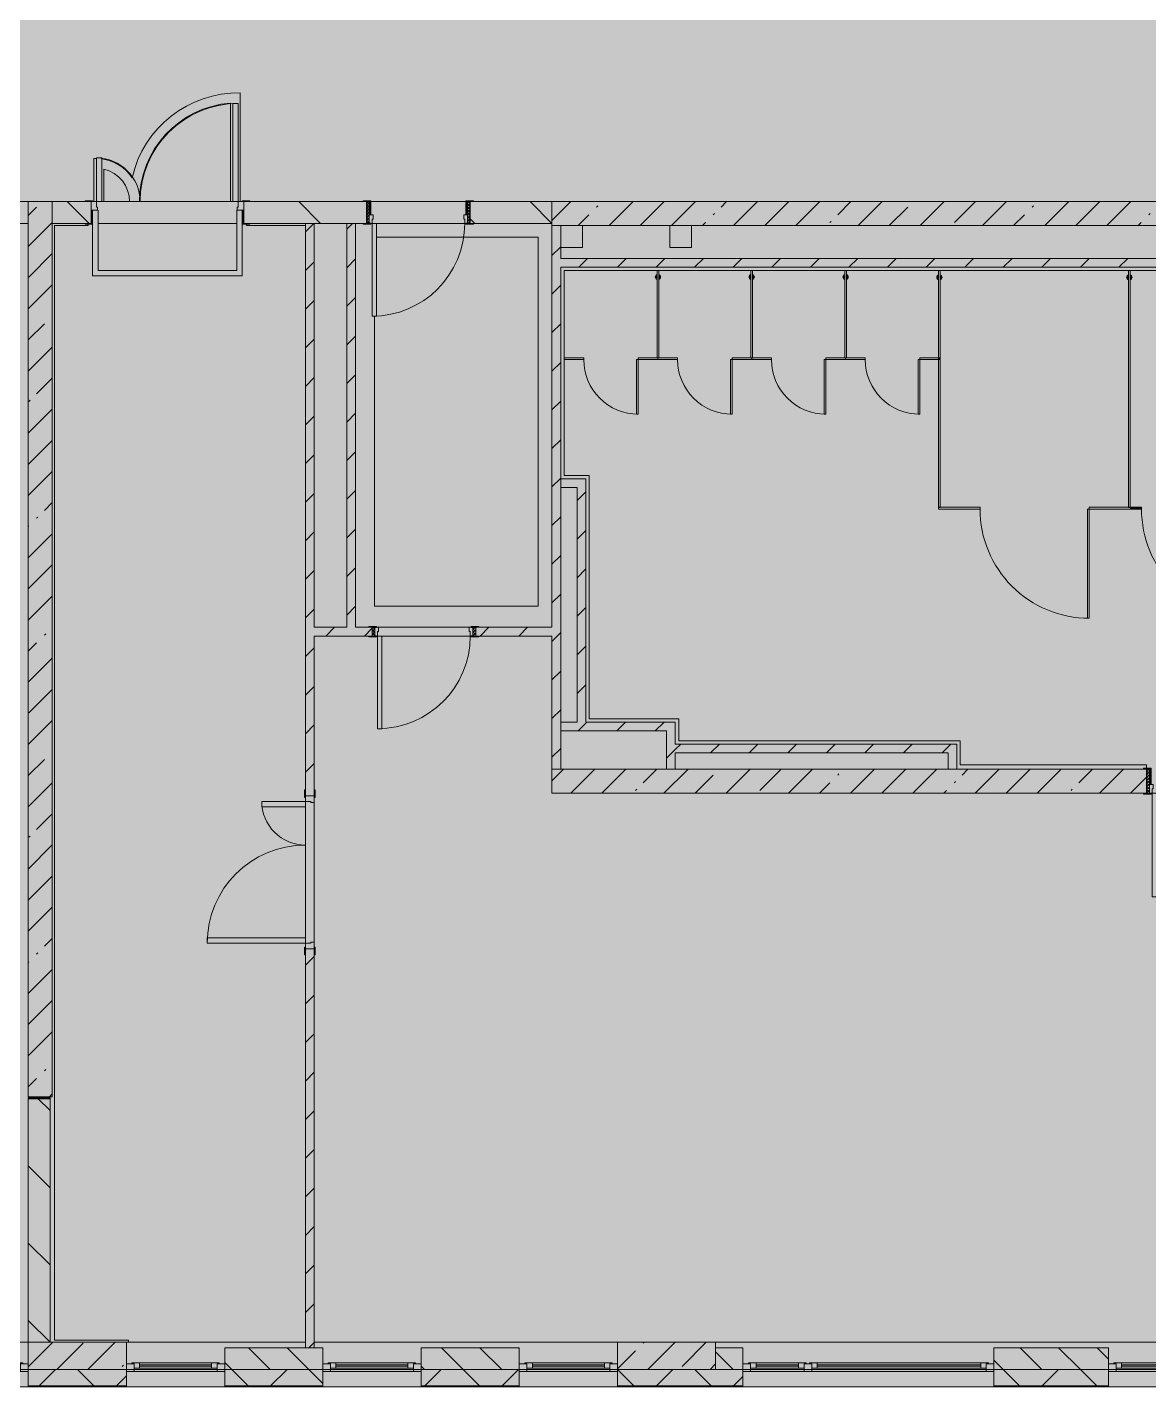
# Model space of a CAD drawing. Header units: millimetres. Extents: x 81773 to 282675, y -8553 to 29000.
# Drawn here: x 254923 to 265203, y -258 to 12198 of the extents above; entities that cross this region are included whole.
import ezdxf

# ---------------------------------------------------------------- set-up
doc = ezdxf.new("R2010")
doc.units = ezdxf.units.MM
for name, color, linetype, lineweight, true_color in [('A-DETL-2', 7, 'Continuous', 5, 0x737373), ('A-DOOR-3', 7, 'Continuous', 5, 0xb7b7b7), ('A-DOOR-4', 7, 'Continuous', 5, 0xe2e2e2), ('A-DOOR-5', 7, 'Continuous', 5, 0xaaaaaa), ('A-DOOR-7', 7, 'Continuous', 5, 0x737373), ('A-DOOR-FRAM-2', 7, 'Continuous', 5, 0xe2e2e2), ('A-DOOR-FRAM-3', 7, 'Continuous', 5, 0xb7b7b7), ('A-DOOR-FRAM-4', 7, 'Continuous', 5, 0xaaaaaa), ('A-FLOR-2', 7, 'Continuous', 5, 0xb7b7b7), ('A-GENM-8', 7, 'Continuous', 5, 0x737373), ('A-GENM-9', 7, 'Continuous', 5, 0xe2ddcd), ('A-GLAZ-2', 7, 'Continuous', 5, 0x737373), ('A-WALL-3', 7, 'Continuous', 5, 0x737373), ('A-WALL-4', 7, 'Continuous', 9, 0x737373), ('I-WALL-5', 7, 'Continuous', 5, 0x737373), ('S-COLS-3', 7, 'Continuous', 5, 0x737373)]:
    doc.layers.add(name, color=color, linetype=linetype, lineweight=lineweight, true_color=true_color)
doc.layers.add('A-DETL-GENF-5', color=7, linetype='Continuous', lineweight=9, true_color=0xc0c0c0, transparency=0.4)
for name, color, linetype, lineweight in [('A-WALL-2', 7, 'Continuous', 5), ('I-WALL-4', 7, 'Continuous', 5), ('S-COLS-2', 7, 'Continuous', 5)]:
    doc.layers.add(name, color=color, linetype=linetype, lineweight=lineweight)
pattern_1 = [(135, (147802.7, 0), (-353.5534, -353.5534), [])]
pattern_2 = [(45, (147802.7, 0), (-285.1231, 285.1231), []), (45, (148087.8, 0), (-285.1231, 285.1231), [504.031, -100.806, 16.764, -84.042])]
pattern_3 = [(45, (147802.7, 0), (-176.7767, 176.7767), [])]

# ---------------------------------------------------------------- blocks, each defined once
blk = doc.blocks.new('110_Дверь_СКБ_1Ст_Внутренняя1 - Д-7а_л__950x2100h_Туалет-V141-3_3_3_птичка')
at = {"layer": 'A-DOOR-4'}
h = blk.add_hatch(color=256, dxfattribs=at)
h.paths.add_polyline_path([(487.5, 110), (487.5, 70), (477.5, 70), (477.5, 30), (512.5, 30), (512.5, 110)])
h.paths.add_polyline_path([(-462.5, 110), (-487.5, 110), (-487.5, 30), (-452.5, 30), (-452.5, 70), (-462.5, 70)])
at = {"layer": 'A-DOOR-5'}
h = blk.add_hatch(dxfattribs=at)
h.set_pattern_fill('FP_12', color=256, style=0, pattern_type=2)
h.set_pattern_definition([(135, (1776.41, 174.685), (-14.14214, -14.14214), []), (225, (1776.41, 174.685), (14.14214, -14.14214), [])])
h.paths.add_polyline_path([(537.5, 110), (512.5, 110), (512.5, -110), (537.5, -110)])
at = {"layer": 'A-DOOR-FRAM-2'}
for points in [[(447.5, 1060), (447.5, 110), (487.5, 110), (487.5, 1060)], [(-542.5, 118), (-542.5, 110), (-472.5, 110), (-472.5, 118)], [(-472.5, 30), (-487.5, 30), (-487.5, -110), (-472.5, -110)], [(567.5, 118), (497.5, 118), (497.5, 110), (567.5, 110)], [(512.5, 30), (497.5, 30), (497.5, -110), (512.5, -110)], [(-542.5, -110), (-542.5, -118), (-472.5, -118), (-472.5, -110)], [(567.5, -110), (497.5, -110), (497.5, -118), (567.5, -118)]]:
    blk.add_hatch(color=256, dxfattribs=at).paths.add_polyline_path(points)
at = {"layer": 'A-DOOR-FRAM-4'}
h = blk.add_hatch(dxfattribs=at)
h.set_pattern_fill('FP_13', color=256, style=0, pattern_type=2)
h.set_pattern_definition([(45, (-346.384, 174.685), (-14.1421, 14.1421), []), (135, (-346.384, 174.685), (-14.1421, -14.1421), [])])
h.paths.add_polyline_path([(-487.5, 110), (-512.5, 110), (-512.5, -110), (-487.5, -110)])
at = {"layer": 'A-DOOR-3'}
for p, q in [((487.5, 1060), (447.5, 1060)), ((447.5, 1060), (447.5, 110)), ((487.5, 110), (487.5, 1060)), ((447.5, 110), (487.5, 110))]:
    blk.add_line(p, q, dxfattribs=at)
blk.add_arc((487.5, 110), 950, 90, 180, dxfattribs=at)
at = {"layer": 'A-DOOR-FRAM-3'}
for p, q in [((-472.5, 118), (-542.5, 118)), ((-542.5, 118), (-542.5, 110)), ((-542.5, 110), (-472.5, 110)), ((-487.5, 110), (-512.5, 110)), ((-512.5, 110), (-512.5, -110)), ((-462.5, 110), (-487.5, 110)), ((-487.5, 110), (-487.5, 30)), ((-487.5, -110), (-487.5, 110)), ((-472.5, 110), (-487.5, 110)), ((-487.5, 110), (-487.5, 109)), ((-487.5, 109), (-472.5, 109)), ((-487.5, 30), (-452.5, 30)), ((-472.5, 30), (-487.5, 30)), ((-487.5, 30), (-487.5, -110)), ((-472.5, 110), (-472.5, 118)), ((-472.5, 109), (-472.5, 110)), ((-472.5, -110), (-472.5, 30)), ((-462.5, 70), (-462.5, 110)), ((-452.5, 70), (-462.5, 70)), ((-452.5, 30), (-452.5, 70)), ((487.5, 70), (477.5, 70)), ((477.5, 70), (477.5, 30)), ((477.5, 30), (512.5, 30)), ((487.5, 110), (487.5, 70)), ((512.5, 110), (487.5, 110)), ((567.5, 118), (497.5, 118)), ((497.5, 118), (497.5, 110)), ((512.5, 110), (497.5, 110)), ((497.5, 110), (497.5, 109)), ((497.5, 110), (567.5, 110)), ((497.5, 109), (512.5, 109)), ((512.5, 30), (497.5, 30)), ((497.5, 30), (497.5, -110)), ((512.5, 30), (512.5, 110)), ((537.5, 110), (512.5, 110)), ((512.5, 110), (512.5, -110)), ((512.5, 109), (512.5, 110)), ((512.5, -110), (512.5, 30)), ((537.5, -110), (537.5, 110)), ((567.5, 110), (567.5, 118)), ((-472.5, -110), (-542.5, -110)), ((-542.5, -110), (-542.5, -118)), ((-542.5, -118), (-472.5, -118)), ((-512.5, -110), (-487.5, -110)), ((-487.5, -110), (-472.5, -110)), ((-472.5, -118), (-472.5, -110)), ((497.5, -110), (512.5, -110)), ((567.5, -110), (497.5, -110)), ((497.5, -110), (497.5, -118)), ((497.5, -118), (567.5, -118)), ((512.5, -110), (537.5, -110)), ((567.5, -118), (567.5, -110))]:
    blk.add_line(p, q, dxfattribs=at)
blk = doc.blocks.new('110_Дверь_СКБ_2Ст - Д-2а_л_ Из коридора на лестницу-32216062-3_3_3_птичка')
at = {"layer": 'A-DOOR-4'}
for points in [[(612.5, 100), (662.5, 100), (662.5, 1000), (612.5, 1000), (612.5, 299.9)], [(-587.5, 100), (-587.5, 500), (-637.5, 500), (-637.5, 100)], [(712.5, -100), (712.5, 20), (697.5, 20), (697.5, -100)]]:
    blk.add_hatch(color=256, dxfattribs=at).paths.add_polyline_path(points)
h = blk.add_hatch(color=256, dxfattribs=at)
h.paths.add_polyline_path([(652.5, 20), (712.5, 20), (712.5, 100), (662.5, 100), (662.5, 50), (652.5, 50)])
h.paths.add_polyline_path([(-687.5, 20), (-627.5, 20), (-627.5, 50), (-637.5, 50), (-637.5, 100), (-687.5, 100)])
at = {"layer": 'A-DOOR-FRAM-2'}
for points in [[(-672.5, 100), (-672.5, 108), (-742.5, 108), (-742.5, 100)], [(-672.5, -100), (-672.5, 20), (-687.5, 20), (-687.5, -100)], [(767.5, 100), (767.5, 108), (697.5, 108), (697.5, 100)], [(-672.5, -108), (-672.5, -100), (-742.5, -100), (-742.5, -108)], [(767.5, -108), (767.5, -100), (697.5, -100), (697.5, -108)]]:
    blk.add_hatch(color=256, dxfattribs=at).paths.add_polyline_path(points)
at = {"layer": 'A-DOOR-3'}
for p, q in [((662.5, 1000), (612.5, 1000)), ((612.5, 1000), (612.5, 100)), ((662.5, 100), (662.5, 1000)), ((-637.5, 500), (-637.5, 100)), ((-587.5, 500), (-637.5, 500)), ((-587.5, 100), (-587.5, 500)), ((-637.5, 100), (-587.5, 100)), ((612.5, 100), (662.5, 100))]:
    blk.add_line(p, q, dxfattribs=at)
for centre, radius, start, end in [((662.5, 100), 900, 90, 180), ((-637.5, 100), 400, 360, 90)]:
    blk.add_arc(centre, radius, start, end, dxfattribs=at)
at = {"layer": 'A-DOOR-FRAM-3'}
for p, q in [((-672.5, 108), (-742.5, 108)), ((-742.5, 108), (-742.5, 100)), ((-742.5, 100), (-672.5, 100)), ((-637.5, 100), (-687.5, 100)), ((-687.5, 100), (-687.5, 20)), ((-687.5, 20), (-627.5, 20)), ((-672.5, 20), (-687.5, 20)), ((-687.5, 20), (-687.5, -100)), ((-672.5, 100), (-672.5, 108)), ((-672.5, -100), (-672.5, 20)), ((-637.5, 50), (-637.5, 100)), ((-627.5, 50), (-637.5, 50)), ((-627.5, 20), (-627.5, 50)), ((662.5, 50), (652.5, 50)), ((652.5, 50), (652.5, 20)), ((652.5, 20), (712.5, 20)), ((662.5, 100), (662.5, 50)), ((712.5, 100), (662.5, 100)), ((767.5, 108), (697.5, 108)), ((697.5, 108), (697.5, 100)), ((697.5, 100), (767.5, 100)), ((712.5, 20), (697.5, 20)), ((697.5, 20), (697.5, -100)), ((712.5, 20), (712.5, 100)), ((712.5, -100), (712.5, 20)), ((767.5, 100), (767.5, 108)), ((-672.5, -100), (-742.5, -100)), ((-742.5, -100), (-742.5, -108)), ((-742.5, -108), (-672.5, -108)), ((-687.5, -100), (-672.5, -100)), ((-672.5, -108), (-672.5, -100)), ((697.5, -100), (712.5, -100)), ((767.5, -100), (697.5, -100)), ((697.5, -100), (697.5, -108)), ((697.5, -108), (767.5, -108)), ((767.5, -108), (767.5, -100))]:
    blk.add_line(p, q, dxfattribs=at)
blk = doc.blocks.new('120_Окно_СКБ_1Ст - 120_Окно_СКБ_1Ст 900х2500_h_ с форточкой-22876038-3_3_3_птичка')
at = {"layer": 'A-GLAZ-2'}
for p, q in [((-450, -127), (-450, -57)), ((-450, -57), (-380, -57)), ((450, -57), (-450, -57)), ((-380, -57), (-380, -127)), ((380, -87), (-380, -87)), ((-380, -87), (-380, -127)), ((-330, -137), (-330, -87)), ((-330, -107), (330, -107)), ((330, -117), (-330, -117)), ((330, -137), (330, -87)), ((380, -127), (380, -57)), ((380, -57), (450, -57)), ((380, -127), (380, -87)), ((450, -57), (450, -127)), ((-380, -127), (-450, -127)), ((-450, -127), (-400, -127)), ((-380, -127), (-400, -127)), ((-400, -127), (-400, -137)), ((-400, -137), (400, -137)), ((400, -137), (-400, -137)), ((450, -127), (380, -127)), ((400, -127), (380, -127)), ((400, -127), (450, -127)), ((400, -137), (400, -127))]:
    blk.add_line(p, q, dxfattribs=at)
blk = doc.blocks.new('120_Окно_СКБ_2Ст_Фрамуга сверху - 120_Окно_СКБ_2Ст_2300х2500_h_ ДОО-19727959-3_3_3_птичка')
at = {"layer": 'A-GLAZ-2'}
for p, q in [((-1150, -127), (-1150, -57)), ((-1150, -57), (-1080, -57)), ((1150, -57), (-1150, -57)), ((-1080, -57), (-1080, -127)), ((-1080, -57), (1080, -57)), ((520, -87), (-1080, -87)), ((-1080, -87), (-1080, -127)), ((-1030, -137), (-1030, -87)), ((-1030, -107), (470, -107)), ((470, -117), (-1030, -117)), ((470, -137), (470, -87)), ((520, -127), (520, -57)), ((520, -57), (590, -57)), ((520, -127), (520, -87)), ((590, -57), (590, -127)), ((1080, -87), (590, -87)), ((590, -87), (590, -127)), ((640, -137), (640, -87)), ((640, -107), (1030, -107)), ((1030, -117), (640, -117)), ((1030, -137), (1030, -87)), ((1080, -127), (1080, -57)), ((1080, -57), (1150, -57)), ((1080, -127), (1080, -87)), ((1150, -57), (1150, -127)), ((-1080, -127), (-1150, -127)), ((-1150, -127), (-1100, -127)), ((-1080, -127), (-1100, -127)), ((-1100, -127), (-1100, -137)), ((-1100, -137), (540, -137)), ((540, -137), (-1100, -137)), ((590, -127), (520, -127)), ((540, -127), (520, -127)), ((540, -127), (570, -127)), ((540, -127), (570, -127)), ((540, -137), (540, -127)), ((590, -127), (570, -127)), ((570, -127), (570, -137)), ((570, -137), (1100, -137)), ((1100, -137), (570, -137)), ((1150, -127), (1080, -127)), ((1100, -127), (1080, -127)), ((1100, -127), (1150, -127)), ((1100, -137), (1100, -127))]:
    blk.add_line(p, q, dxfattribs=at)
blk = doc.blocks.new('110_Дверь_СКБ_1Ст_Внутренняя1 - Д-8 950x2100h_охрана-V118-3_3_3_птичка')
at = {"layer": 'A-DOOR-4'}
h = blk.add_hatch(color=256, dxfattribs=at)
h.paths.add_polyline_path([(437, 100), (437, 60), (427, 60), (427, 20), (462, 20), (462, 100), (440, 100)])
h.paths.add_polyline_path([(-438, 100), (-438, 20), (-403, 20), (-403, 60), (-413, 60), (-413, 100)])
at = {"layer": 'A-DOOR-5'}
h = blk.add_hatch(dxfattribs=at)
h.set_pattern_fill('FP_6', color=256, style=0, pattern_type=2)
h.set_pattern_definition([(135, (1826.41, 164.685), (-14.14214, -14.14214), []), (225, (1826.41, 164.685), (14.14214, -14.14214), [])])
h.paths.add_polyline_path([(487, 100), (462, 100), (462, -100), (487, -100)])
at = {"layer": 'A-DOOR-FRAM-2'}
for points in [[(397, 950), (397, 100), (437, 100), (437, 950)], [(-493, 108), (-493, 100), (-423, 100), (-423, 108)], [(-423, 20), (-438, 20), (-438, -100), (-423, -100)], [(517, 108), (447, 108), (447, 100), (517, 100)], [(462, 20), (447, 20), (447, -100), (462, -100)], [(-493, -100), (-493, -108), (-423, -108), (-423, -100)], [(447, -100), (447, -108), (517, -108), (517, -100)]]:
    blk.add_hatch(color=256, dxfattribs=at).paths.add_polyline_path(points)
at = {"layer": 'A-DOOR-FRAM-4'}
h = blk.add_hatch(dxfattribs=at)
h.set_pattern_fill('FP_7', color=256, style=0, pattern_type=2)
h.set_pattern_definition([(45, (-296.384, 164.685), (-14.1421, 14.1421), []), (135, (-296.384, 164.685), (-14.1421, -14.1421), [])])
h.paths.add_polyline_path([(-438, 100), (-463, 100), (-463, -100), (-438, -100)])
at = {"layer": 'A-DOOR-3'}
for p, q in [((437, 950), (397, 950)), ((397, 950), (397, 100)), ((437, 100), (437, 950)), ((397, 100), (437, 100))]:
    blk.add_line(p, q, dxfattribs=at)
blk.add_arc((437, 100), 850, 90, 180, dxfattribs=at)
at = {"layer": 'A-DOOR-FRAM-3'}
for p, q in [((-423, 108), (-493, 108)), ((-493, 108), (-493, 100)), ((-493, 100), (-423, 100)), ((-438, 100), (-463, 100)), ((-463, 100), (-463, -100)), ((-413, 100), (-438, 100)), ((-438, 100), (-438, 20)), ((-438, -100), (-438, 100)), ((-423, 100), (-438, 100)), ((-438, 100), (-438, 99)), ((-438, 99), (-423, 99)), ((-438, 20), (-403, 20)), ((-423, 20), (-438, 20)), ((-438, 20), (-438, -100)), ((-423, 100), (-423, 108)), ((-423, 99), (-423, 100)), ((-423, -100), (-423, 20)), ((-413, 60), (-413, 100)), ((-403, 60), (-413, 60)), ((-403, 20), (-403, 60)), ((437, 60), (427, 60)), ((427, 60), (427, 20)), ((427, 20), (462, 20)), ((437, 100), (437, 60)), ((462, 100), (437, 100)), ((517, 108), (447, 108)), ((447, 108), (447, 100)), ((462, 100), (447, 100)), ((447, 100), (447, 99)), ((447, 100), (517, 100)), ((447, 99), (462, 99)), ((462, 20), (447, 20)), ((447, 20), (447, -100)), ((462, 20), (462, 100)), ((487, 100), (462, 100)), ((462, 100), (462, -100)), ((462, 99), (462, 100)), ((462, -100), (462, 20)), ((487, -100), (487, 100)), ((517, 100), (517, 108)), ((-423, -100), (-493, -100)), ((-493, -100), (-493, -108)), ((-493, -108), (-423, -108)), ((-463, -100), (-438, -100)), ((-438, -100), (-423, -100)), ((-423, -108), (-423, -100)), ((447, -100), (462, -100)), ((517, -100), (447, -100)), ((447, -100), (447, -108)), ((447, -108), (517, -108)), ((462, -100), (487, -100)), ((517, -108), (517, -100))]:
    blk.add_line(p, q, dxfattribs=at)
blk = doc.blocks.new('110_Дверь_СКБ_1Ст_Внутренняя1 - Д-8 950x2100h_охрана-V146-3_3_3_птичка')
at = {"layer": 'A-DOOR-4'}
h = blk.add_hatch(color=256, dxfattribs=at)
h.paths.add_polyline_path([(437, 40), (437, 0), (427, 0), (427, -40), (462, -40), (462, 40)])
h.paths.add_polyline_path([(-413, 40), (-438, 40), (-438, -40), (-403, -40), (-403, 0), (-413, 0)])
at = {"layer": 'A-DOOR-5'}
h = blk.add_hatch(dxfattribs=at)
h.set_pattern_fill('FP_16', color=256, style=0, pattern_type=2)
h.set_pattern_definition([(135, (1826.41, 104.685), (-14.14214, -14.14214), []), (225, (1826.41, 104.685), (14.14214, -14.14214), [])])
h.paths.add_polyline_path([(487, 40), (462, 40), (462, -40), (487, -40)])
at = {"layer": 'A-DOOR-FRAM-2'}
for points in [[(397, 890), (397, 40), (437, 40), (437, 890)], [(-493, 48), (-493, 40), (-423, 40), (-423, 48)], [(517, 48), (447, 48), (447, 40), (517, 40)], [(-423, -40), (-493, -40), (-493, -48), (-423, -48)], [(447, -40), (447, -48), (517, -48), (517, -40)]]:
    blk.add_hatch(color=256, dxfattribs=at).paths.add_polyline_path(points)
at = {"layer": 'A-DOOR-FRAM-4'}
h = blk.add_hatch(dxfattribs=at)
h.set_pattern_fill('FP_17', color=256, style=0, pattern_type=2)
h.set_pattern_definition([(45, (-296.384, 104.685), (-14.1421, 14.1421), []), (135, (-296.384, 104.685), (-14.1421, -14.1421), [])])
h.paths.add_polyline_path([(-438, 40), (-463, 40), (-463, -40), (-438, -40)])
at = {"layer": 'A-DOOR-3'}
for p, q in [((437, 890), (397, 890)), ((397, 890), (397, 40)), ((437, 40), (437, 890)), ((397, 40), (437, 40))]:
    blk.add_line(p, q, dxfattribs=at)
blk.add_arc((437, 40), 850, 90, 180, dxfattribs=at)
at = {"layer": 'A-DOOR-FRAM-3'}
for p, q in [((-423, 48), (-493, 48)), ((-493, 48), (-493, 40)), ((-493, 40), (-423, 40)), ((-438, 40), (-463, 40)), ((-463, 40), (-463, -40)), ((-413, 40), (-438, 40)), ((-438, 40), (-438, -40)), ((-438, -40), (-438, 40)), ((-423, 40), (-438, 40)), ((-438, 40), (-438, 39)), ((-438, 39), (-423, 39)), ((-423, 40), (-423, 48)), ((-423, 39), (-423, 40)), ((-413, 0), (-413, 40)), ((-403, 0), (-413, 0)), ((-403, -40), (-403, 0)), ((437, 0), (427, 0)), ((427, 0), (427, -40)), ((437, 40), (437, 0)), ((462, 40), (437, 40)), ((517, 48), (447, 48)), ((447, 48), (447, 40)), ((462, 40), (447, 40)), ((447, 40), (447, 39)), ((447, 40), (517, 40)), ((447, 39), (462, 39)), ((462, -40), (462, 40)), ((487, 40), (462, 40)), ((462, 40), (462, -40)), ((462, 39), (462, 40)), ((487, -40), (487, 40)), ((517, 40), (517, 48)), ((-423, -40), (-493, -40)), ((-493, -40), (-493, -48)), ((-493, -48), (-423, -48)), ((-463, -40), (-438, -40)), ((-423, -39), (-438, -39)), ((-438, -39), (-438, -40)), ((-438, -40), (-403, -40)), ((-438, -40), (-423, -40)), ((-423, -40), (-423, -39)), ((-423, -48), (-423, -40)), ((427, -40), (462, -40)), ((462, -39), (447, -39)), ((447, -39), (447, -40)), ((447, -40), (462, -40)), ((517, -40), (447, -40)), ((447, -40), (447, -48)), ((447, -48), (517, -48)), ((462, -40), (462, -39)), ((462, -40), (487, -40)), ((517, -48), (517, -40))]:
    blk.add_line(p, q, dxfattribs=at)
blk = doc.blocks.new('131_Сантехническая перегородка_Дверь 5 - СД-1-V256-3_3_3_птичка')
at = {"layer": 'A-GENM-9'}
for points in [[(70, 8), (70, -8), (250, -8), (250, 8)], [(750, 8), (750, -8), (930, -8), (930, 8)]]:
    blk.add_hatch(color=256, dxfattribs=at).paths.add_polyline_path(points)
at = {"layer": 'A-DOOR-7'}
for p, q in [((266, 508), (250, 508)), ((250, 8), (250, 508)), ((266, 8), (266, 508)), ((266, 8), (250, 8))]:
    blk.add_line(p, q, dxfattribs=at)
blk.add_arc((250, 8), 500, 360, 90, dxfattribs=at)
at = {"layer": 'A-GENM-8'}
for p, q in [((250, 8), (70, 8)), ((70, 8), (70, -8)), ((250, -8), (250, 8)), ((930, 8), (750, 8)), ((750, 8), (750, -8)), ((930, -8), (930, 8)), ((70, -8), (250, -8)), ((750, -8), (930, -8))]:
    blk.add_line(p, q, dxfattribs=at)
blk = doc.blocks.new('131_Сантехническая перегородка 6 - СП-1-V254-3_3_3_птичка')
at = {"layer": 'A-GENM-9'}
blk.add_hatch(color=256, dxfattribs=at).paths.add_polyline_path([(800, 8), (0, 8), (0, -8), (800, -8)])
at = {"layer": 'A-GENM-8'}
for p, q in [((800, 8), (0, 8)), ((0, 8), (0, -8)), ((800, -8), (800, 8)), ((0, -8), (800, -8))]:
    blk.add_line(p, q, dxfattribs=at)
at = {"layer": 'A-GENM-8', "flags": 128}
for points in [[(71, 8), (71, 9), (71, 9), (70, 9), (70, 10), (70, 10), (69, 11), (69, 11), (68, 12), (68, 12), (67, 12), (67, 13), (66, 13), (66, 13), (65, 14), (65, 14), (64, 14), (64, 14), (63, 14), (62, 15), (62, 15), (61, 15), (61, 15), (60, 15), (59, 15), (59, 15), (58, 15), (58, 15), (57, 15), (56, 15), (56, 15), (55, 15), (55, 15), (54, 14), (54, 14), (53, 14), (52, 14), (52, 13), (51, 13), (51, 13), (50, 13), (50, 12), (49, 12), (49, 11), (48, 11), (48, 11), (48, 10), (47, 10), (47, 9), (46, 9), (46, 8), (46, 8)], [(46, -8), (46, -9), (47, -9), (47, -9), (47, -10), (48, -10), (48, -11), (49, -11), (49, -12), (50, -12), (50, -12), (51, -13), (51, -13), (52, -13), (52, -14), (53, -14), (53, -14), (54, -14), (54, -14), (55, -15), (56, -15), (56, -15), (57, -15), (57, -15), (58, -15), (59, -15), (59, -15), (60, -15), (60, -15), (61, -15), (62, -15), (62, -15), (63, -15), (63, -14), (64, -14), (64, -14), (65, -14), (66, -13), (66, -13), (67, -13), (67, -13), (68, -12), (68, -12), (69, -11), (69, -11), (69, -11), (70, -10), (70, -10), (71, -9), (71, -9), (71, -8), (71, -8)]]:
    blk.add_lwpolyline(points, dxfattribs=at)
at = {"layer": 'A-GENM-8'}
for radius, start, end in [(24.6, 19.9113, 160.0887), (17.6, 45, 135), (17.6, 45, 135), (15.1, 45, 135), (24.6, 199.9113, 340.0887), (17.6, 225, 315), (17.6, 225, 315), (15.1, 225, 315)]:
    blk.add_arc((59, 0), radius, start, end, dxfattribs=at)
blk = doc.blocks.new('131_Сантехническая перегородка 7 - СП-1-V253-3_3_3_птичка')
at = {"layer": 'A-GENM-9'}
blk.add_hatch(color=256, dxfattribs=at).paths.add_polyline_path([(2166, 8), (-4, 8), (-4, -8), (2166, -8)])
at = {"layer": 'A-GENM-8'}
for p, q in [((2166, 8), (-4, 8)), ((-4, 8), (-4, -8)), ((2166, -8), (2166, 8)), ((-4, -8), (2166, -8))]:
    blk.add_line(p, q, dxfattribs=at)
at = {"layer": 'A-GENM-8', "flags": 128}
for points in [[(71, 8), (71, 9), (71, 9), (70, 9), (70, 10), (70, 10), (69, 11), (69, 11), (68, 12), (68, 12), (67, 12), (67, 13), (66, 13), (66, 13), (65, 14), (65, 14), (64, 14), (64, 14), (63, 14), (62, 15), (62, 15), (61, 15), (61, 15), (60, 15), (59, 15), (59, 15), (58, 15), (58, 15), (57, 15), (56, 15), (56, 15), (55, 15), (55, 15), (54, 14), (54, 14), (53, 14), (52, 14), (52, 13), (51, 13), (51, 13), (50, 13), (50, 12), (49, 12), (49, 11), (48, 11), (48, 11), (48, 10), (47, 10), (47, 9), (46, 9), (46, 8), (46, 8)], [(46, -8), (46, -9), (47, -9), (47, -9), (47, -10), (48, -10), (48, -11), (49, -11), (49, -12), (50, -12), (50, -12), (51, -13), (51, -13), (52, -13), (52, -14), (53, -14), (53, -14), (54, -14), (54, -14), (55, -15), (56, -15), (56, -15), (57, -15), (57, -15), (58, -15), (59, -15), (59, -15), (60, -15), (60, -15), (61, -15), (62, -15), (62, -15), (63, -15), (63, -14), (64, -14), (64, -14), (65, -14), (66, -13), (66, -13), (67, -13), (67, -13), (68, -12), (68, -12), (69, -11), (69, -11), (69, -11), (70, -10), (70, -10), (71, -9), (71, -9), (71, -8), (71, -8)]]:
    blk.add_lwpolyline(points, dxfattribs=at)
at = {"layer": 'A-GENM-8'}
for radius, start, end in [(24.6, 19.9113, 160.0887), (17.6, 45, 135), (17.6, 45, 135), (15.1, 45, 135), (24.6, 199.9113, 340.0887), (17.6, 225, 315), (17.6, 225, 315), (15.1, 225, 315)]:
    blk.add_arc((59, 0), radius, start, end, dxfattribs=at)
blk = doc.blocks.new('131_Сантехническая перегородка_Дверь МГН - СД-1-V255-3_3_3_птичка')
at = {"layer": 'A-GENM-9'}
for points in [[(-370, 8), (-370, -8), (10, -8), (10, 8)], [(1010, 8), (1010, -8), (1390, -8), (1390, 8)]]:
    blk.add_hatch(color=256, dxfattribs=at).paths.add_polyline_path(points)
at = {"layer": 'A-DOOR-7'}
for p, q in [((10, 1008), (26, 1008)), ((10, 8), (10, 1008)), ((26, 8), (26, 1008)), ((10, 8), (26, 8))]:
    blk.add_line(p, q, dxfattribs=at)
blk.add_arc((10, 8), 1000, 360, 90, dxfattribs=at)
at = {"layer": 'A-GENM-8'}
for p, q in [((10, 8), (-370, 8)), ((-370, 8), (-370, -8)), ((10, -8), (10, 8)), ((1390, 8), (1010, 8)), ((1010, 8), (1010, -8)), ((1390, -8), (1390, 8)), ((-370, -8), (10, -8)), ((1010, -8), (1390, -8))]:
    blk.add_line(p, q, dxfattribs=at)
blk = doc.blocks.new('131_Сантехническая перегородка_Дверь МГН 2 - СД-1-V257-3_3_3_птичка')
at = {"layer": 'A-GENM-9'}
for points in [[(-430, 8), (-430, -8), (10, -8), (10, 8)], [(1010, 8), (1010, -8), (1110, -8), (1110, 8)]]:
    blk.add_hatch(color=256, dxfattribs=at).paths.add_polyline_path(points)
at = {"layer": 'A-DOOR-7'}
for p, q in [((10, 1008), (26, 1008)), ((10, 8), (10, 1008)), ((26, 8), (26, 1008)), ((10, 8), (26, 8))]:
    blk.add_line(p, q, dxfattribs=at)
blk.add_arc((10, 8), 1000, 360, 90, dxfattribs=at)
at = {"layer": 'A-GENM-8'}
for p, q in [((10, 8), (-430, 8)), ((-430, 8), (-430, -8)), ((10, -8), (10, 8)), ((1110, 8), (1010, 8)), ((1010, 8), (1010, -8)), ((1110, -8), (1110, 8)), ((-430, -8), (10, -8)), ((1010, -8), (1110, -8))]:
    blk.add_line(p, q, dxfattribs=at)
blk = doc.blocks.new('110_Дверь_СКБ_2Ст - Д-5_п_ Из игровой в коридор-32351726-3_3_3_птичка')
at = {"layer": 'A-DOOR-4'}
h = blk.add_hatch(color=256, dxfattribs=at)
h.paths.add_polyline_path([(712, -40), (712, 40), (652, 40), (652, 10), (662, 10), (662, -40)])
h.paths.add_polyline_path([(-628, 40), (-688, 40), (-688, -40), (-638, -40), (-638, 10), (-628, 10)])
for points in [[(-588, -440), (-588, -40), (-638, -40), (-638, -440)], [(662, -40), (612, -40), (612, -940), (662, -940)]]:
    blk.add_hatch(color=256, dxfattribs=at).paths.add_polyline_path(points)
at = {"layer": 'A-DOOR-FRAM-2'}
for points in [[(-672, 48), (-743, 48), (-743, 40), (-672, 40)], [(768, 48), (698, 48), (698, 40), (768, 40)], [(-672, -40), (-743, -40), (-743, -48), (-672, -48)], [(768, -40), (698, -40), (698, -48), (768, -48)]]:
    blk.add_hatch(color=256, dxfattribs=at).paths.add_polyline_path(points)
at = {"layer": 'A-DOOR-3'}
for p, q in [((-638, -40), (-588, -40)), ((-638, -440), (-638, -40)), ((-588, -40), (-588, -440)), ((612, -40), (662, -40)), ((612, -940), (612, -40)), ((662, -40), (662, -940)), ((-588, -440), (-638, -440)), ((662, -940), (612, -940))]:
    blk.add_line(p, q, dxfattribs=at)
for centre, radius, start, end in [((-638, -40), 400, 270, 0), ((662, -40), 900, 180, 270)]:
    blk.add_arc(centre, radius, start, end, dxfattribs=at)
at = {"layer": 'A-DOOR-FRAM-3'}
for p, q in [((-743, 48), (-672, 48)), ((-743, 40), (-743, 48)), ((-672, 40), (-743, 40)), ((-688, 40), (-628, 40)), ((-688, -40), (-688, 40)), ((-688, 40), (-672, 40)), ((-688, 39), (-688, 40)), ((-672, 39), (-688, 39)), ((-672, 48), (-672, 40)), ((-672, 40), (-672, 39)), ((-638, 10), (-638, -40)), ((-628, 10), (-638, 10)), ((-628, 40), (-628, 10)), ((652, 40), (712, 40)), ((652, 10), (652, 40)), ((662, 10), (652, 10)), ((662, -40), (662, 10)), ((698, 40), (698, 48)), ((698, 48), (768, 48)), ((698, 39), (698, 40)), ((698, 40), (712, 40)), ((768, 40), (698, 40)), ((712, 39), (698, 39)), ((712, 40), (712, -40)), ((712, 40), (712, 39)), ((768, 48), (768, 40)), ((-743, -40), (-672, -40)), ((-743, -48), (-743, -40)), ((-672, -48), (-743, -48)), ((-638, -40), (-688, -40)), ((-672, -40), (-672, -48)), ((712, -40), (662, -40)), ((698, -48), (698, -40)), ((698, -40), (768, -40)), ((768, -48), (698, -48)), ((768, -40), (768, -48))]:
    blk.add_line(p, q, dxfattribs=at)

msp = doc.modelspace()

# ---------------------------------------------------------------- hatches: boundary and pattern name
at = {"layer": 'A-DETL-GENF-5'}
msp.add_hatch(color=256, dxfattribs=at).paths.add_polyline_path([(269518.6, -258), (273035.7, -258), (273035.7, 21479), (241135.7, 21479), (241135.7, 27379), (232372.7, 27379), (232372.7, 10208.3), (237012.7, 10208.3), (237012.7, -258), (268458.9, -258)])
at = {"layer": 'A-WALL-2'}
h = msp.add_hatch(dxfattribs=at)
h.set_pattern_fill('FP_82', color=256, style=0, pattern_type=2)
h.set_pattern_definition([(135, (147802.7, 0), (-176.7767, -176.7767), [])])
h.paths.add_polyline_path([(269232.7, -100), (269232.7, 100), (268932.7, 100), (268932.7, -100)])
h.paths.add_polyline_path([(263782.7, -100), (264832.7, -100), (264832.7, 100), (263782.7, 100)])
h.paths.add_polyline_path([(257632.7, -100), (257632.7, 100), (256732.7, 100), (256732.7, -100), (257332.4, -100)])
h.paths.add_polyline_path([(267132.7, -100), (267132.7, 100), (266632.7, 100), (266632.7, -100), (266869.4, -100)])
h.paths.add_polyline_path([(258532.7, -100), (259432.7, -100), (259432.7, 100), (258532.7, 100)])
h.paths.add_polyline_path([(261482.7, -100), (261482.7, 100), (261232.7, 100), (261232.7, -100)])
h.paths.add_polyline_path([(242496.9, -100), (242582.7, -100), (242582.7, 100), (242332.7, 100), (242332.7, -100)])
h.paths.add_polyline_path([(248632.7, -100), (249532.7, -100), (249532.7, 100), (248632.7, 100)])
h.paths.add_polyline_path([(244882.7, -100), (245932.7, -100), (245932.7, 100), (244882.7, 100)])
h.paths.add_polyline_path([(253623.5, -100), (254032.7, -100), (254032.7, 100), (252982.7, 100), (252982.7, -100)])
h.paths.add_polyline_path([(250682.7, -100), (250682.7, 100), (250432.7, 100), (250432.7, -100), (250444.5, -100)])
h.paths.add_polyline_path([(239732.7, -100), (240532.7, -100), (240532.7, 100), (239732.7, 100)])
h = msp.add_hatch(dxfattribs=at)
h.set_pattern_fill('FP_84', color=256, style=0, pattern_type=2)
h.set_pattern_definition([(45, (147802.7, 0), (-353.5534, 353.5534), []), (135, (147802.7, 0), (-353.5534, -353.5534), [])])
h.paths.add_polyline_path([(271637.9, -250), (272882.7, -250), (272882.7, -100), (271532.7, -100), (271532.7, -250)])
h.paths.add_polyline_path([(268458.9, -250), (269232.7, -250), (269232.7, -100), (268032.7, -100), (268032.7, -250)])
h.paths.add_polyline_path([(257632.7, -250), (257632.7, -100), (256732.7, -100), (256732.7, -250), (257332.4, -250)])
h.paths.add_polyline_path([(258532.7, -250), (259432.7, -250), (259432.7, -100), (258532.7, -100)])
h.paths.add_polyline_path([(255742.8, -250), (255832.7, -250), (255832.7, -100), (254932.7, -100), (254932.7, -250)])
h.paths.add_polyline_path([(260332.7, -250), (261482.7, -250), (261482.7, -100), (260332.7, -100)])
h.paths.add_polyline_path([(267132.7, -250), (267132.7, -100), (265732.7, -100), (265732.7, -250), (266869.4, -250)])
h.paths.add_polyline_path([(263782.7, -250), (264832.7, -250), (264832.7, -100), (263782.7, -100)])
h.paths.add_polyline_path([(248632.7, -250), (250682.7, -250), (250682.7, -100), (248632.7, -100)])
h.paths.add_polyline_path([(242582.7, -250), (242582.7, -100), (241432.7, -100), (241432.7, -250), (242496.9, -250)])
h.paths.add_polyline_path([(244882.7, -250), (245932.7, -250), (245932.7, -100), (244882.7, -100)])
h.paths.add_polyline_path([(247732.7, -250), (247732.7, -100), (246832.7, -100), (246832.7, -250), (247265.5, -250)])
h.paths.add_polyline_path([(253623.5, -250), (254032.7, -250), (254032.7, -100), (252982.7, -100), (252982.7, -250)])
h.paths.add_polyline_path([(239847.8, -250), (240532.7, -250), (240532.7, -100), (239732.7, -100), (239732.7, -250)])
h.paths.add_polyline_path([(238832.7, -250), (238832.7, -100), (237012.7, -100), (237012.7, -250), (238788.1, -250)])
at = {"layer": 'I-WALL-4'}
h = msp.add_hatch(dxfattribs=at)
h.set_pattern_fill('FP_83', color=256, style=0, pattern_type=2)
h.set_pattern_definition(pattern_1)
h.paths.add_polyline_path([(251447.7, 10400), (251447.7, 10600), (249412.7, 10600), (249412.7, 10400), (251417.7, 10400)])
h.paths.add_polyline_path([(254683.2, 10400), (254932.7, 10400), (254932.7, 10600), (252897.7, 10600), (252897.7, 10400), (253623.5, 10400)])
h.paths.add_polyline_path([(239242.7, 10400), (240312.7, 10400), (240312.7, 10600), (239187.7, 10600), (239187.7, 10400)])
h.paths.add_polyline_path([(237787.7, 10400), (237787.7, 10600), (237412.7, 10600), (237412.7, 10400), (237732.7, 10400)])
h.paths.add_polyline_path([(241967.1, 10400), (242012.7, 10400), (242012.7, 10600), (241262.7, 10600), (241262.7, 10400), (241292.7, 10400)])
h = msp.add_hatch(dxfattribs=at)
h.set_pattern_fill('FP_80', color=256, style=0, pattern_type=2)
h.set_pattern_definition(pattern_2)
h.paths.add_polyline_path([(254932.7, 2400), (255152.7, 2400), (255152.7, 10600), (254932.7, 10600), (254932.7, 3279.2)])
h = msp.add_hatch(dxfattribs=at)
h.set_pattern_fill('FP_83', color=256, style=0, pattern_type=2)
h.set_pattern_definition(pattern_1)
h.paths.add_polyline_path([(268458.9, 10400), (269012.7, 10400), (269012.7, 10600), (267132.7, 10600), (267132.7, 10400)])
h.paths.add_polyline_path([(255213, 10400), (255507.7, 10400), (255507.7, 10600), (255152.7, 10600), (255152.7, 10400)])
h.paths.add_polyline_path([(257862.2, 10400), (258032.7, 10400), (258032.7, 10600), (256907.7, 10600), (256907.7, 10400), (257852.7, 10400)])
h.paths.add_polyline_path([(259451.7, 10400), (259732.7, 10400), (259732.7, 10600), (258982.7, 10600), (258982.7, 10400), (259012.7, 10400)])
h = msp.add_hatch(dxfattribs=at)
h.set_pattern_fill('FP_80', color=256, style=0, pattern_type=2)
h.set_pattern_definition(pattern_2)
h.paths.add_polyline_path([(267132.7, 10380), (267132.7, 10600), (259732.7, 10600), (259732.7, 10380), (266339.6, 10380)])
h = msp.add_hatch(dxfattribs=at)
h.set_pattern_fill('FP_85', color=256, style=0, pattern_type=2)
h.set_pattern_definition(pattern_3)
h.paths.add_polyline_path([(257552.7, 100), (257552.7, 3755), (257472.7, 3755), (257472.7, 100)])
h.paths.add_polyline_path([(257522.7, 5155), (257552.7, 5155), (257552.7, 10400), (257472.7, 10400), (257472.7, 5155)])
h = msp.add_hatch(dxfattribs=at)
h.set_pattern_fill('FP_85', color=256, style=0, pattern_type=2)
h.set_pattern_definition(pattern_3)
h.paths.add_polyline_path([(257862.2, 6700), (257932.7, 6700), (257932.7, 10400), (257852.7, 10400), (257852.7, 6700)])
h = msp.add_hatch(dxfattribs=at)
h.set_pattern_fill('FP_85', color=256, style=0, pattern_type=2)
h.set_pattern_definition(pattern_3)
h.paths.add_polyline_path([(259812.7, 5400), (259812.7, 10380), (259732.7, 10380), (259732.7, 5400)])
h = msp.add_hatch(dxfattribs=at)
h.set_pattern_fill('FP_85', color=256, style=0, pattern_type=2)
h.set_pattern_definition(pattern_3)
h.paths.add_polyline_path([(262100.9, 10000), (266602.7, 10000), (266602.7, 10080), (259812.7, 10080), (259812.7, 10000), (259981.5, 10000)])
h = msp.add_hatch(dxfattribs=at)
h.set_pattern_fill('FP_85', color=256, style=0, pattern_type=2)
h.set_pattern_definition(pattern_3)
h.paths.add_polyline_path([(259962.7, 5830), (260042.7, 5830), (260042.7, 7980), (259962.7, 7980), (259962.7, 6829.6)])
h = msp.add_hatch(dxfattribs=at)
h.set_pattern_fill('FP_85', color=256, style=0, pattern_type=2)
h.set_pattern_definition(pattern_3)
h.paths.add_polyline_path([(258082.7, 6620), (258082.7, 6700), (257552.7, 6700), (257552.7, 6620), (258052.7, 6620)])
h.paths.add_polyline_path([(259032.7, 6620), (259732.7, 6620), (259732.7, 6700), (259032.7, 6700)])
h = msp.add_hatch(dxfattribs=at)
h.set_pattern_fill('FP_85', color=256, style=0, pattern_type=2)
h.set_pattern_definition(pattern_3)
h.paths.add_polyline_path([(259981.5, 5750), (260782.7, 5750), (260782.7, 5830), (259812.7, 5830), (259812.7, 5750)])
h = msp.add_hatch(dxfattribs=at)
h.set_pattern_fill('FP_85', color=256, style=0, pattern_type=2)
h.set_pattern_definition(pattern_3)
h.paths.add_polyline_path([(260862.7, 5400), (260862.7, 5830), (260782.7, 5830), (260782.7, 5400)])
h = msp.add_hatch(dxfattribs=at)
h.set_pattern_fill('FP_85', color=256, style=0, pattern_type=2)
h.set_pattern_definition(pattern_3)
h.paths.add_polyline_path([(263362.7, 5550), (263362.7, 5630), (260862.7, 5630), (260862.7, 5550), (262100.9, 5550)])
h = msp.add_hatch(dxfattribs=at)
h.set_pattern_fill('FP_85', color=256, style=0, pattern_type=2)
h.set_pattern_definition(pattern_3)
h.paths.add_polyline_path([(263442.7, 5400), (263442.7, 5630), (263362.7, 5630), (263362.7, 5400)])
h = msp.add_hatch(dxfattribs=at)
h.set_pattern_fill('FP_80', color=256, style=0, pattern_type=2)
h.set_pattern_definition(pattern_2)
h.paths.add_polyline_path([(267132.7, 5180), (267132.7, 5400), (266232.7, 5400), (266232.7, 5180), (267092.7, 5180)])
h.paths.add_polyline_path([(259732.7, 5180), (265182.7, 5180), (265182.7, 5400), (259732.7, 5400)])
h = msp.add_hatch(dxfattribs=at)
h.set_pattern_fill('FP_83', color=256, style=0, pattern_type=2)
h.set_pattern_definition(pattern_1)
h.paths.add_polyline_path([(255132.7, 150), (255132.7, 2380), (254932.7, 2380), (254932.7, 150)])
at = {"layer": 'S-COLS-2'}
h = msp.add_hatch(dxfattribs=at)
h.set_pattern_fill('FP_80', color=256, style=0, pattern_type=2)
h.set_pattern_definition(pattern_2)
h.paths.add_polyline_path([(254932.7, -100), (255832.7, -100), (255832.7, 150), (254932.7, 150)])
h = msp.add_hatch(dxfattribs=at)
h.set_pattern_fill('FP_80', color=256, style=0, pattern_type=2)
h.set_pattern_definition(pattern_2)
h.paths.add_polyline_path([(261232.7, -100), (261232.7, 150), (260332.7, 150), (260332.7, -100), (261041.2, -100)])

# ---------------------------------------------------------------- linework, layer by layer
at = {"layer": 'A-DETL-2'}
for p, q in [((259606.2, 10273.7), (258122.7, 10273.7)), ((259606.2, 6893.7), (259606.2, 10273.7)), ((258106.2, 9550), (258106.2, 6893.7)), ((258106.2, 6893.7), (259606.2, 6893.7))]:
    msp.add_line(p, q, dxfattribs=at)
at = {"layer": 'A-FLOR-2'}
for p, q in [((256876.1, 10600), (256876.1, 11594.8)), ((256786.1, 11502.3), (256786.1, 10600)), ((255534.9, 10994.4), (255534.9, 10600)), ((255624.9, 10600), (255624.9, 10897.1)), ((255607.7, 10600), (255624.9, 10600)), ((255861.1, 10600), (255951.1, 10600)), ((255951.1, 10600), (256802.5, 10600)), ((255572.7, 9970), (255572.7, 10520)), ((256842.7, 10520), (256842.7, 9970)), ((255482.7, 10380), (255172.7, 10380)), ((255172.7, 10380), (255172.7, 170)), ((255482.7, 10392), (255482.7, 10380)), ((255522.7, 10392), (255522.7, 9920)), ((256892.7, 9920), (256892.7, 10392)), ((256932.7, 10380), (256932.7, 10392)), ((257472.7, 10380), (256932.7, 10380)), ((260012.7, 10380), (260012.7, 10180)), ((260812.7, 10180), (260812.7, 10380)), ((261012.7, 10380), (261012.7, 10180)), ((260012.7, 10180), (259812.7, 10180)), ((261012.7, 10180), (260812.7, 10180)), ((256842.7, 9970), (255572.7, 9970)), ((263275.7, 9969), (259843.7, 9969)), ((259843.7, 9969), (259843.7, 9168)), ((265016.2, 9969), (263291.7, 9969)), ((266571.7, 9969), (265032.2, 9969)), ((255522.7, 9920), (256892.7, 9920)), ((259843.7, 9152), (259843.7, 8091)), ((259843.7, 8091), (260073.7, 8091)), ((260073.7, 8091), (260073.7, 5861)), ((260073.7, 5861), (260893.7, 5861)), ((260893.7, 5861), (260893.7, 5661)), ((260893.7, 5661), (263473.7, 5661)), ((263473.7, 5661), (263473.7, 5441)), ((263473.7, 5441), (265182.7, 5441)), ((265182.7, 5441), (265182.7, 5408)), ((255172.7, 170), (255852.7, 170)), ((255852.7, 170), (255852.7, 150))]:
    msp.add_line(p, q, dxfattribs=at)
for centre, radius, start, end in [((256856.1, 10600), 995, 88.8489, 167.32946), ((256856.1, 10600), 905, 94.43687, 180), ((255556.1, 10600), 395, 89.76418, 93.07201), ((255556.1, 10600), 395, 33.54048, 82.48481), ((255556.1, 10600), 305, 0, 76.9573)]:
    msp.add_arc(centre, radius, start, end, dxfattribs=at)
at = {"layer": 'A-WALL-3'}
for p, q in [((257472.7, 100), (256732.7, 100)), ((256732.7, 100), (256732.7, -258)), ((257632.7, 100), (257552.7, 100)), ((257632.7, -258), (257632.7, 100)), ((259432.7, 100), (258532.7, 100)), ((258532.7, 100), (258532.7, -258)), ((259432.7, -258), (259432.7, 100)), ((261482.7, 100), (261232.7, 100)), ((261232.7, 100), (261232.7, -100)), ((261482.7, -258), (261482.7, 100)), ((264832.7, 100), (263782.7, 100)), ((263782.7, 100), (263782.7, -258)), ((264832.7, -258), (264832.7, 100)), ((254932.7, -100), (254932.7, -258)), ((254932.7, -100), (255832.7, -100)), ((255832.7, -258), (255832.7, -100)), ((257632.7, -100), (258532.7, -100)), ((261232.7, -100), (260332.7, -100)), ((260332.7, -100), (260332.7, -258)), ((261482.7, -100), (263782.7, -100)), ((240532.7, -258), (254932.7, -258)), ((259432.7, -258), (254932.7, -258)), ((273040.7, -258), (259432.7, -258))]:
    msp.add_line(p, q, dxfattribs=at)
at = {"layer": 'A-WALL-4'}
for p, q in [((254932.7, 10400), (254932.7, 10600)), ((255152.7, 10600), (255152.7, 10400)), ((259732.7, 10400), (259732.7, 10600)), ((257552.7, 10400), (257472.7, 10400)), ((257932.7, 10400), (257852.7, 10400)), ((259812.7, 10380), (259732.7, 10380)), ((259732.7, 5400), (259812.7, 5400)), ((257472.7, 100), (257552.7, 100)), ((256732.7, -100), (257632.7, -100)), ((257632.7, -100), (256732.7, -100)), ((258532.7, -100), (259432.7, -100)), ((259432.7, -100), (258532.7, -100)), ((261232.7, -100), (261482.7, -100)), ((261482.7, -100), (261232.7, -100)), ((263782.7, -100), (264832.7, -100)), ((264832.7, -100), (263782.7, -100)), ((254932.7, -250), (255832.7, -250)), ((254932.7, -253), (255832.7, -253)), ((256732.7, -250), (257632.7, -250)), ((256732.7, -253), (257632.7, -253)), ((258532.7, -250), (259432.7, -250)), ((258532.7, -253), (259432.7, -253)), ((260332.7, -250), (261482.7, -250)), ((260332.7, -253), (261482.7, -253)), ((263782.7, -250), (264832.7, -250)), ((263782.7, -253), (264832.7, -253))]:
    msp.add_line(p, q, dxfattribs=at)
at = {"layer": 'I-WALL-5'}
for p, q in [((255452.7, 10600), (252927.7, 10600)), ((255624.9, 10600), (255861.1, 10600)), ((258002.7, 10600), (256962.7, 10600)), ((258072.7, 10600), (258942.7, 10600)), ((269012.7, 10600), (259012.7, 10600)), ((252927.7, 10400), (254932.7, 10400)), ((254932.7, 10400), (254932.7, 2400)), ((255152.7, 10400), (255452.7, 10400)), ((255152.7, 2400), (255152.7, 10400)), ((256842.7, 10400), (255572.7, 10400)), ((256962.7, 10400), (257472.7, 10400)), ((257472.7, 10400), (257472.7, 5210)), ((257552.7, 10400), (257852.7, 10400)), ((257552.7, 6700), (257552.7, 10400)), ((257852.7, 10400), (257852.7, 6700)), ((257932.7, 10400), (258002.7, 10400)), ((257932.7, 6700), (257932.7, 10400)), ((258932.7, 10400), (258122.7, 10400)), ((259012.7, 10400), (259732.7, 10400)), ((259732.7, 10400), (259732.7, 6700)), ((259812.7, 10080), (259812.7, 10380)), ((259812.7, 10380), (267132.7, 10380)), ((266602.7, 10080), (259812.7, 10080)), ((259812.7, 5400), (259812.7, 10000)), ((259812.7, 10000), (266602.7, 10000)), ((260042.7, 8060), (259812.7, 8060)), ((259812.7, 7980), (259962.7, 7980)), ((259962.7, 7980), (259962.7, 5830)), ((260042.7, 5830), (260042.7, 8060)), ((257852.7, 6700), (257552.7, 6700)), ((257552.7, 6620), (258052.7, 6620)), ((257552.7, 5210), (257552.7, 6620)), ((258052.7, 6700), (257932.7, 6700)), ((258142.7, 6700), (258972.7, 6700)), ((258982.7, 6620), (258172.7, 6620)), ((259732.7, 6700), (259062.7, 6700)), ((259062.7, 6620), (259732.7, 6620)), ((259732.7, 6620), (259732.7, 5180)), ((259962.7, 5830), (259812.7, 5830)), ((259812.7, 5750), (260782.7, 5750)), ((260862.7, 5830), (260042.7, 5830)), ((260782.7, 5750), (260782.7, 5400)), ((260862.7, 5630), (260862.7, 5830)), ((263442.7, 5630), (260862.7, 5630)), ((263442.7, 5400), (263442.7, 5630)), ((260862.7, 5550), (263362.7, 5550)), ((260862.7, 5400), (260862.7, 5550)), ((263362.7, 5550), (263362.7, 5400)), ((265152.7, 5400), (259812.7, 5400)), ((259732.7, 5180), (265152.7, 5180)), ((257472.7, 3855), (257472.7, 5055)), ((257552.7, 5095), (257552.7, 3815)), ((257472.7, 3700), (257472.7, 100)), ((257552.7, 100), (257552.7, 3700)), ((254932.7, 2400), (255152.7, 2400)), ((254932.7, 2390), (254932.7, 150)), ((254932.7, 2390), (255132.7, 2390)), ((255132.7, 2380), (254932.7, 2380)), ((255132.7, 150), (255132.7, 2390)), ((250432.7, 150), (254932.7, 150)), ((254932.7, 150), (255132.7, 150)), ((255832.7, 150), (257472.7, 150)), ((257552.7, 150), (260332.7, 150)), ((261232.7, 150), (265732.7, 150)), ((254932.7, -100), (254032.7, -100)), ((256732.7, -100), (255832.7, -100)), ((260332.7, -100), (259432.7, -100)), ((265732.7, -100), (264832.7, -100))]:
    msp.add_line(p, q, dxfattribs=at)
at = {"layer": 'S-COLS-3'}
for p, q in [((255832.7, 150), (254932.7, 150)), ((254932.7, 150), (254932.7, -100)), ((255832.7, -100), (255832.7, 150)), ((261232.7, 150), (260332.7, 150)), ((260332.7, 150), (260332.7, -100)), ((261232.7, 100), (261232.7, 150)), ((261232.7, -100), (261232.7, 100)), ((254932.7, -100), (255832.7, -100)), ((260332.7, -100), (261232.7, -100))]:
    msp.add_line(p, q, dxfattribs=at)

# ---------------------------------------------------------------- block references
at = {"layer": 'A-DOOR-3'}
msp.add_blockref('110_Дверь_СКБ_2Ст - Д-2а_л_ Из коридора на лестницу-32216062-3_3_3_птичка', (256195.2, 10500), dxfattribs=at)
for name, p, rotation in [('110_Дверь_СКБ_1Ст_Внутренняя1 - Д-8 950x2100h_охрана-V118-3_3_3_птичка', (258520.2, 10500), 180), ('110_Дверь_СКБ_1Ст_Внутренняя1 - Д-8 950x2100h_охрана-V146-3_3_3_птичка', (258570.2, 6660), 180), ('110_Дверь_СКБ_1Ст_Внутренняя1 - Д-7а_л__950x2100h_Туалет-V141-3_3_3_птичка', (265720.2, 5290), 180), ('110_Дверь_СКБ_2Ст - Д-5_п_ Из игровой в коридор-32351726-3_3_3_птичка', (257512.7, 4467.5), 269.9999999999999)]:
    msp.add_blockref(name, p, dxfattribs=dict(at, rotation=rotation))
at = {"layer": 'A-GENM-8'}
for name, p, rotation in [('131_Сантехническая перегородка 6 - СП-1-V254-3_3_3_птичка', (260703.7, 9968), 270.0000000000007), ('131_Сантехническая перегородка 6 - СП-1-V254-3_3_3_птичка', (261563.7, 9968), 270.0000000000007), ('131_Сантехническая перегородка 6 - СП-1-V254-3_3_3_птичка', (262423.7, 9968), 270.0000000000007), ('131_Сантехническая перегородка 7 - СП-1-V253-3_3_3_птичка', (263283.7, 9964.9), 269.9999999999999), ('131_Сантехническая перегородка 7 - СП-1-V253-3_3_3_птичка', (265024.2, 9964.9), 269.9999999999999), ('131_Сантехническая перегородка_Дверь 5 - СД-1-V256-3_3_3_птичка', (260773.7, 9160), 180), ('131_Сантехническая перегородка_Дверь 5 - СД-1-V256-3_3_3_птичка', (261633.7, 9160), 180), ('131_Сантехническая перегородка_Дверь 5 - СД-1-V256-3_3_3_птичка', (262493.7, 9160), 180), ('131_Сантехническая перегородка_Дверь 5 - СД-1-V256-3_3_3_птичка', (263353.7, 9160), 180), ('131_Сантехническая перегородка_Дверь МГН - СД-1-V255-3_3_3_птичка', (264665.7, 7791), 180), ('131_Сантехническая перегородка_Дверь МГН 2 - СД-1-V257-3_3_3_птичка', (266145.7, 7791), 180)]:
    msp.add_blockref(name, p, dxfattribs=dict(at, rotation=rotation))
at = {"layer": 'A-GLAZ-2', "rotation": 180}
for name, p in [('120_Окно_СКБ_1Ст - 120_Окно_СКБ_1Ст 900х2500_h_ с форточкой-22876038-3_3_3_птичка', (254482.7, -175)), ('120_Окно_СКБ_1Ст - 120_Окно_СКБ_1Ст 900х2500_h_ с форточкой-22876038-3_3_3_птичка', (256282.7, -175)), ('120_Окно_СКБ_1Ст - 120_Окно_СКБ_1Ст 900х2500_h_ с форточкой-22876038-3_3_3_птичка', (258082.7, -175)), ('120_Окно_СКБ_1Ст - 120_Окно_СКБ_1Ст 900х2500_h_ с форточкой-22876038-3_3_3_птичка', (259882.7, -175)), ('120_Окно_СКБ_2Ст_Фрамуга сверху - 120_Окно_СКБ_2Ст_2300х2500_h_ ДОО-19727959-3_3_3_птичка', (262632.7, -175)), ('120_Окно_СКБ_1Ст - 120_Окно_СКБ_1Ст 900х2500_h_ с форточкой-22876038-3_3_3_птичка', (265282.7, -175))]:
    msp.add_blockref(name, p, dxfattribs=at)

doc.saveas('drawing.dxf')
